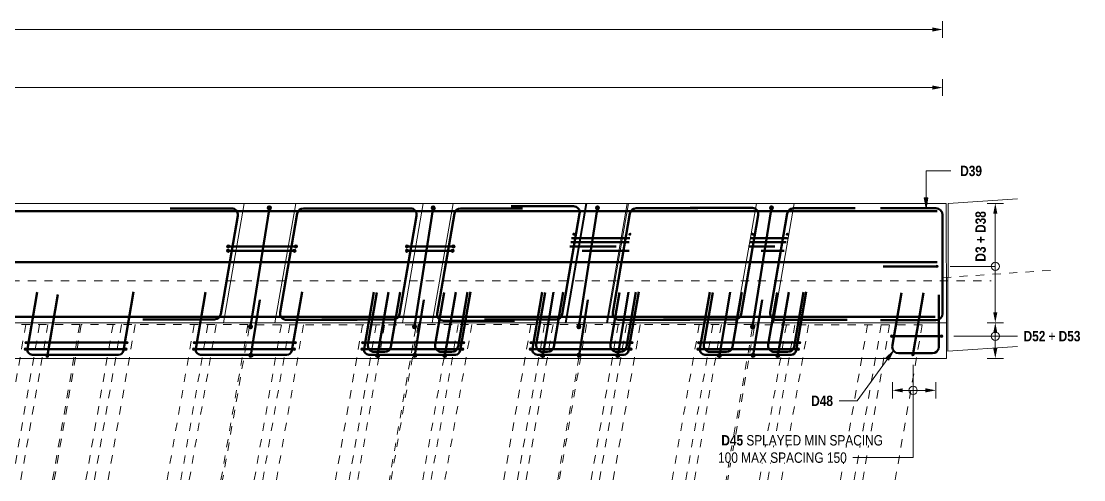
# Model space of a CAD drawing. Header units: metres. Extents: x -1138 to -1067, y 3 to 549.
# Drawn here: x -1116.2 to -1103.39, y 542.72 to 548.25 of the extents above; entities that cross this region are included whole.
import ezdxf

# ---------------------------------------------------------------- set-up
doc = ezdxf.new("R2010")
doc.units = ezdxf.units.M
doc.linetypes.add('JacobsDash', pattern=[0.0045, 0.003, -0.0015])
doc.linetypes.add('JacobsGridLine', pattern=[0.0145, 0.01, -0.001, 0.0025, -0.001])
for name, color, linetype, lineweight in [('A-ANNO-NOTE', 7, 'Continuous', 9), ('A-DETL', 7, 'Continuous', 13), ('A-DETL-GENF', 7, 'Continuous', 9), ('G-ANNO-TEXT', 7, 'Continuous', 9), ('S-BEAM', 7, 'Continuous', 50), ('S-GRID', 7, 'Continuous', 9)]:
    doc.layers.add(name, color=color, linetype=linetype, lineweight=lineweight)
doc.styles.add('Arial Narrow', font='ARIALN.TTF', dxfattribs={"height": 0.125})
doc.styles.add('Arial Narrow_B', font='ARIALNB.TTF', dxfattribs={"height": 0.125})

# ---------------------------------------------------------------- blocks, each defined once
blk = doc.blocks.new('06_SFR_GCT_Girder_SuperT_BR08Edge_CS - Super T - 1815-6270606-DRG-2873133 - PLAN - ABUTMENT B INTEGRAL STITCH')
at = {"layer": 'S-BEAM', "color": 9, "linetype": 'JacobsDash', "lineweight": 18, "true_color": 0xc3c3c3}
for p, q in [((-1113.452, 544.549), (-1113.771, 542.721)), ((-1113.443, 544.59), (-1113.445, 544.59)), ((-1113.445, 544.59), (-1113.445, 544.589)), ((-1111.47, 544.589), (-1113.427, 544.59)), ((-1113.063, 544.59), (-1113.389, 542.721)), ((-1112.961, 544.59), (-1113.287, 542.721)), ((-1112.796, 544.59), (-1113.122, 542.721)), ((-1112.085, 544.589), (-1112.41, 542.721)), ((-1111.919, 544.589), (-1112.245, 542.721)), ((-1111.818, 544.589), (-1111.88, 544.231)), ((-1111.443, 544.547), (-1111.761, 542.721)), ((-1111.436, 544.589), (-1111.447, 544.589)), ((-1111.436, 544.589), (-1111.437, 544.58)), ((-1111.886, 544.2), (-1112.143, 542.721))]:
    blk.add_line(p, q, dxfattribs=at)
blk = doc.blocks.new('06_SFR_GCT_Girder_SuperT_BR08Edge_CS - Super T - 1815-6270390-DRG-2873133 - PLAN - ABUTMENT B INTEGRAL STITCH')
at = {"layer": 'S-BEAM', "color": 9, "linetype": 'JacobsDash', "lineweight": 18, "true_color": 0xc3c3c3}
for p, q in [((-1115.475, 544.592), (-1115.801, 542.721)), ((-1113.466, 544.591), (-1115.475, 544.592)), ((-1115.093, 544.592), (-1115.419, 542.721)), ((-1114.991, 544.592), (-1115.317, 542.721)), ((-1114.826, 544.592), (-1115.152, 542.721)), ((-1114.115, 544.591), (-1114.44, 542.721)), ((-1113.949, 544.591), (-1114.275, 542.721)), ((-1113.848, 544.591), (-1114.173, 542.721)), ((-1113.466, 544.591), (-1113.791, 542.721))]:
    blk.add_line(p, q, dxfattribs=at)
blk = doc.blocks.new('06_SFR_GCT_Girder_SuperT_BR08Edge_CS - Super T - 1815-6270051-DRG-2873133 - PLAN - ABUTMENT B INTEGRAL STITCH')
at = {"layer": 'S-BEAM', "color": 9, "linetype": 'JacobsDash', "lineweight": 18, "true_color": 0xc3c3c3}
for p, q in [((-1117.514, 544.543), (-1117.831, 542.721)), ((-1115.495, 544.593), (-1117.505, 544.594)), ((-1117.505, 544.594), (-1117.505, 544.591)), ((-1117.021, 544.594), (-1117.347, 542.721)), ((-1117.122, 544.594), (-1117.186, 544.227)), ((-1116.856, 544.594), (-1117.182, 542.721)), ((-1116.144, 544.593), (-1116.471, 542.721)), ((-1115.979, 544.593), (-1116.305, 542.721)), ((-1115.877, 544.593), (-1116.204, 542.721)), ((-1115.495, 544.593), (-1115.821, 542.721)), ((-1117.19, 544.209), (-1117.449, 542.721))]:
    blk.add_line(p, q, dxfattribs=at)
blk = doc.blocks.new('06_SFR_GCT_Girder_SuperT_BR08Edge_CS - Super T - 1815-6539906-DRG-2873133 - PLAN - ABUTMENT B INTEGRAL STITCH')
at = {"layer": 'S-BEAM', "color": 9, "linetype": 'JacobsDash', "lineweight": 18, "true_color": 0xc3c3c3}
for p, q in [((-1111.414, 544.594), (-1111.74, 542.721)), ((-1109.405, 544.593), (-1111.414, 544.594)), ((-1110.931, 544.594), (-1111.257, 542.721)), ((-1111.032, 544.594), (-1111.093, 544.243)), ((-1110.765, 544.594), (-1111.091, 542.721)), ((-1110.054, 544.593), (-1110.38, 542.721)), ((-1109.888, 544.593), (-1110.215, 542.721)), ((-1109.787, 544.593), (-1110.113, 542.721)), ((-1109.405, 544.593), (-1109.466, 544.244)), ((-1111.101, 544.196), (-1111.358, 542.721)), ((-1109.474, 544.196), (-1109.731, 542.721))]:
    blk.add_line(p, q, dxfattribs=at)
blk = doc.blocks.new('06_SFR_GCT_Girder_SuperT_BR08Edge_CS - Super T - 1815-6271143-DRG-2873133 - PLAN - ABUTMENT B INTEGRAL STITCH')
at = {"layer": 'S-BEAM', "color": 9, "linetype": 'JacobsDash', "lineweight": 18, "true_color": 0xc3c3c3}
for p, q in [((-1109.384, 544.592), (-1109.448, 544.225)), ((-1107.385, 544.591), (-1109.384, 544.592)), ((-1109.002, 544.592), (-1109.328, 542.721)), ((-1108.901, 544.592), (-1109.227, 542.721)), ((-1108.735, 544.592), (-1109.061, 542.721)), ((-1108.024, 544.591), (-1108.35, 542.721)), ((-1107.859, 544.591), (-1108.185, 542.721)), ((-1107.757, 544.591), (-1108.083, 542.721)), ((-1107.384, 544.542), (-1107.701, 542.721)), ((-1109.451, 544.209), (-1109.71, 542.721))]:
    blk.add_line(p, q, dxfattribs=at)
blk = doc.blocks.new('06_SFR_GCT_Girder_SuperT_BR08Edge_CS - Super T - 1815-6255747-DRG-2873133 - PLAN - ABUTMENT B INTEGRAL STITCH')
at = {"layer": 'S-BEAM', "color": 9, "linetype": 'JacobsDash', "lineweight": 18, "true_color": 0xc3c3c3}
for p, q in [((-1107.362, 544.549), (-1107.68, 542.721)), ((-1107.355, 544.59), (-1107.357, 544.577)), ((-1105.335, 544.589), (-1107.355, 544.59)), ((-1106.973, 544.59), (-1107.298, 542.721)), ((-1106.871, 544.59), (-1107.197, 542.721)), ((-1106.706, 544.59), (-1107.031, 542.721)), ((-1105.994, 544.589), (-1106.32, 542.721)), ((-1105.829, 544.589), (-1106.155, 542.721)), ((-1105.728, 544.589), (-1106.053, 542.721)), ((-1105.335, 544.589), (-1105.661, 542.721))]:
    blk.add_line(p, q, dxfattribs=at)
blk = doc.blocks.new('T2D-REO-LIG-LONG - Scale 50-6590634-DRG-2873133 - PLAN - ABUTMENT B INTEGRAL STITCH')
at = {"layer": 'A-DETL-GENF'}
for points in [[(0.05, 0.035), (0.054, 0.036), (0.058, 0.037), (0.061, 0.039), (0.063, 0.043), (0.064, 0.046), (0.065, 0.05), (0.064, 0.054), (0.063, 0.058), (0.061, 0.061), (0.058, 0.063), (0.054, 0.064), (0.05, 0.065), (0.046, 0.064), (0.043, 0.063), (0.039, 0.061), (0.037, 0.058), (0.036, 0.054), (0.035, 0.05), (0.036, 0.046), (0.037, 0.043), (0.039, 0.039), (0.043, 0.037), (0.046, 0.036)], [(1.265, 0.035), (1.269, 0.036), (1.273, 0.037), (1.276, 0.039), (1.278, 0.043), (1.279, 0.046), (1.28, 0.05), (1.279, 0.054), (1.278, 0.058), (1.276, 0.061), (1.273, 0.063), (1.269, 0.064), (1.265, 0.065), (1.261, 0.064), (1.258, 0.063), (1.254, 0.061), (1.252, 0.058), (1.251, 0.054), (1.25, 0.05), (1.251, 0.046), (1.252, 0.043), (1.254, 0.039), (1.258, 0.037), (1.261, 0.036)]]:
    blk.add_hatch(color=256, dxfattribs=at).paths.add_polyline_path(points)
at = {"layer": 'A-DETL-GENF', "lineweight": 50}
blk.add_line((0.065, 0.05), (1.25, 0.05), dxfattribs=at)
at = {"layer": 'A-DETL-GENF', "lineweight": 18}
for centre, start, end in [((0.05, 0.05), 360, 180), ((0.05, 0.05), 180, 360), ((1.265, 0.05), 0, 180), ((1.265, 0.05), 180, 360)]:
    blk.add_arc(centre, 0.015, start, end, dxfattribs=at)
blk = doc.blocks.new('T2D-REO-LIG-LONG - Scale 50-V1-DRG-2873133 - PLAN - ABUTMENT B INTEGRAL STITCH')
at = {"layer": 'A-DETL-GENF'}
for points in [[(0.05, 0.035), (0.054, 0.036), (0.057, 0.037), (0.061, 0.039), (0.063, 0.042), (0.064, 0.046), (0.065, 0.051), (0.064, 0.054), (0.063, 0.057), (0.061, 0.061), (0.057, 0.063), (0.054, 0.064), (0.05, 0.065), (0.046, 0.064), (0.042, 0.063), (0.039, 0.061), (0.037, 0.057), (0.036, 0.054), (0.035, 0.05), (0.036, 0.046), (0.037, 0.042), (0.039, 0.039), (0.042, 0.037), (0.046, 0.036)], [(1.26, 0.035), (1.264, 0.036), (1.267, 0.037), (1.271, 0.039), (1.273, 0.042), (1.274, 0.046), (1.275, 0.051), (1.274, 0.054), (1.273, 0.057), (1.271, 0.061), (1.267, 0.063), (1.264, 0.064), (1.26, 0.065), (1.256, 0.064), (1.252, 0.063), (1.249, 0.061), (1.247, 0.057), (1.246, 0.054), (1.245, 0.05), (1.246, 0.046), (1.247, 0.042), (1.249, 0.039), (1.252, 0.037), (1.256, 0.036)]]:
    blk.add_hatch(color=256, dxfattribs=at).paths.add_polyline_path(points)
at = {"layer": 'A-DETL-GENF', "lineweight": 50}
blk.add_line((0.065, 0.05), (1.245, 0.05), dxfattribs=at)
at = {"layer": 'A-DETL-GENF', "lineweight": 18}
for centre, start, end in [((0.05, 0.05), 360, 180), ((0.05, 0.05), 180, 360), ((1.26, 0.05), 0, 180), ((1.26, 0.05), 180, 360)]:
    blk.add_arc(centre, 0.015, start, end, dxfattribs=at)
blk = doc.blocks.new('T2D-REO-LIG-LONG - Scale 50-6590636-DRG-2873133 - PLAN - ABUTMENT B INTEGRAL STITCH')
at = {"layer": 'A-DETL-GENF'}
blk.add_hatch(color=256, dxfattribs=at).paths.add_polyline_path([(0.024, 0.046), (0.026, 0.043), (0.028, 0.039), (0.031, 0.037), (0.035, 0.036), (0.039, 0.035), (0.043, 0.036), (0.046, 0.037), (0.049, 0.039), (0.052, 0.043), (0.053, 0.046), (0.054, 0.05), (0.053, 0.054), (0.052, 0.058), (0.049, 0.061), (0.046, 0.063), (0.043, 0.064), (0.039, 0.065), (0.035, 0.064), (0.031, 0.063), (0.028, 0.061), (0.026, 0.058), (0.024, 0.054), (0.024, 0.05)])
at = {"layer": 'A-DETL-GENF', "lineweight": 50}
blk.add_line((0.054, 0.05), (0.795, 0.05), dxfattribs=at)
at = {"layer": 'A-DETL-GENF', "lineweight": 18}
for start, end in [(360, 180), (180, 360)]:
    blk.add_arc((0.039, 0.05), 0.015, start, end, dxfattribs=at)
blk = doc.blocks.new('T2D-REO-S - T2D-REO-S-6552346-DRG-2873133 - PLAN - ABUTMENT B INTEGRAL STITCH')
at = {"layer": 'A-DETL-GENF', "lineweight": 50}
blk.add_line((0.05, -0.08), (11.902, -0.08), dxfattribs=at)
blk = doc.blocks.new('T2D-REO-S - T2D-REO-S-6691883-DRG-2873133 - PLAN - ABUTMENT B INTEGRAL STITCH')
at = {"layer": 'A-DETL-GENF', "lineweight": 50}
blk.add_line((0.076, -0.08), (11.902, -0.08), dxfattribs=at)
blk = doc.blocks.new('T2D-REO-LL - T2D-REO-LL-6562752-DRG-2873133 - PLAN - ABUTMENT B INTEGRAL STITCH')
at = {"layer": 'A-DETL-GENF', "lineweight": 50}
for p, q in [((0.045, -0.125), (0.045, -0.795)), ((0.125, -0.045), (1.315, -0.045)), ((1.395, -0.125), (1.395, -0.795))]:
    blk.add_line(p, q, dxfattribs=at)
for centre, start, end in [((0.125, -0.125), 90, 180), ((1.315, -0.125), 0, 90)]:
    blk.add_arc(centre, 0.08, start, end, dxfattribs=at)
blk = doc.blocks.new('B_Det_Reinf_Bar Section_2D - Reo Dot_Scale 25_Section-1695670-DRG-2873133 - PLAN - ABUTMENT B INTEGRAL STITCH')
at = {"layer": 'A-DETL-GENF'}
blk.add_hatch(color=256, dxfattribs=at).paths.add_polyline_path([(0.012, 0.003), (0.011, 0.006), (0.009, 0.009), (0.006, 0.011), (0.003, 0.012), (0, 0.012), (-0.003, 0.012), (-0.006, 0.011), (-0.009, 0.009), (-0.011, 0.006), (-0.012, 0.003), (-0.013, 0), (-0.012, -0.003), (-0.011, -0.006), (-0.009, -0.009), (-0.006, -0.011), (-0.003, -0.012), (0, -0.013), (0.003, -0.012), (0.006, -0.011), (0.009, -0.009), (0.011, -0.006), (0.012, -0.003), (0.012, 0)])
for start, end in [(360, 180), (180, 360)]:
    blk.add_arc((0, 0), 0.0125, start, end, dxfattribs=at)
blk = doc.blocks.new('CS_DET_Rebar Combined - Multiple Bar-7560721-DRG-2873133 - PLAN - ABUTMENT B INTEGRAL STITCH')
at = {"layer": 'A-DETL-GENF'}
for points in [[(0.024, 0.006), (0.022, 0.012), (0.018, 0.018), (0.012, 0.022), (0.006, 0.024), (0, 0.025), (-0.006, 0.024), (-0.013, 0.022), (-0.018, 0.018), (-0.022, 0.012), (-0.024, 0.006), (-0.025, 0), (-0.024, -0.006), (-0.022, -0.013), (-0.018, -0.018), (-0.013, -0.022), (-0.006, -0.024), (0, -0.025), (0.006, -0.024), (0.012, -0.022), (0.018, -0.018), (0.022, -0.013), (0.024, -0.006), (0.025, 0)], [(1.474, 0.006), (1.471, 0.012), (1.467, 0.018), (1.462, 0.022), (1.456, 0.024), (1.45, 0.025), (1.443, 0.024), (1.437, 0.022), (1.432, 0.018), (1.428, 0.012), (1.426, 0.006), (1.425, 0), (1.426, -0.006), (1.428, -0.013), (1.432, -0.018), (1.438, -0.022), (1.443, -0.024), (1.45, -0.025), (1.456, -0.024), (1.462, -0.022), (1.468, -0.017), (1.471, -0.013), (1.474, -0.006), (1.475, 0)]]:
    blk.add_hatch(color=256, dxfattribs=at).paths.add_polyline_path(points)
at = {"layer": 'A-DETL-GENF', "lineweight": 50}
blk.add_line((0.025, 0), (1.425, 0), dxfattribs=at)
at = {"layer": 'A-DETL-GENF'}
for centre, start, end in [((0, 0), 360, 180), ((0, 0), 180, 360), ((1.45, 0), 0, 180), ((1.45, 0), 180, 360)]:
    blk.add_arc(centre, 0.025, start, end, dxfattribs=at)
blk = doc.blocks.new('CS_DET_Rebar Combined - Multiple Bar-7584750-DRG-2873133 - PLAN - ABUTMENT B INTEGRAL STITCH')
at = {"layer": 'A-DETL-GENF'}
blk.add_hatch(color=256, dxfattribs=at).paths.add_polyline_path([(0.702, 0.006), (0.7, 0.012), (0.696, 0.018), (0.691, 0.022), (0.685, 0.024), (0.678, 0.025), (0.672, 0.024), (0.666, 0.022), (0.66, 0.018), (0.657, 0.012), (0.654, 0.006), (0.653, 0), (0.654, -0.006), (0.657, -0.013), (0.66, -0.018), (0.666, -0.022), (0.672, -0.024), (0.678, -0.025), (0.685, -0.024), (0.691, -0.022), (0.696, -0.018), (0.7, -0.013), (0.702, -0.006), (0.703, 0)])
at = {"layer": 'A-DETL-GENF', "lineweight": 50}
blk.add_line((0, 0), (0.653, 0), dxfattribs=at)
at = {"layer": 'A-DETL-GENF'}
for start, end in [(0, 180), (180, 360)]:
    blk.add_arc((0.678, 0), 0.025, start, end, dxfattribs=at)
blk = doc.blocks.new('T2D-REO-LIG-LONG - Scale 50-6560539-DRG-2873133 - PLAN - ABUTMENT B INTEGRAL STITCH')
at = {"layer": 'A-DETL-GENF'}
for points in [[(0.05, 0.035), (0.054, 0.036), (0.057, 0.037), (0.061, 0.04), (0.063, 0.042), (0.064, 0.046), (0.065, 0.05), (0.064, 0.054), (0.063, 0.057), (0.061, 0.061), (0.057, 0.063), (0.054, 0.064), (0.05, 0.065), (0.046, 0.064), (0.042, 0.063), (0.039, 0.061), (0.037, 0.057), (0.036, 0.054), (0.035, 0.05), (0.036, 0.046), (0.037, 0.042), (0.039, 0.039), (0.042, 0.037), (0.046, 0.036)], [(0.65, 0.035), (0.654, 0.036), (0.657, 0.037), (0.661, 0.039), (0.663, 0.042), (0.664, 0.046), (0.665, 0.05), (0.664, 0.054), (0.663, 0.057), (0.661, 0.061), (0.657, 0.063), (0.654, 0.064), (0.65, 0.065), (0.646, 0.064), (0.642, 0.063), (0.639, 0.061), (0.637, 0.057), (0.636, 0.054), (0.635, 0.05), (0.636, 0.046), (0.637, 0.042), (0.639, 0.039), (0.642, 0.037), (0.646, 0.036)]]:
    blk.add_hatch(color=256, dxfattribs=at).paths.add_polyline_path(points)
at = {"layer": 'A-DETL-GENF', "lineweight": 50}
blk.add_line((0.065, 0.05), (0.635, 0.05), dxfattribs=at)
at = {"layer": 'A-DETL-GENF', "lineweight": 18}
for centre, start, end in [((0.05, 0.05), 360, 180), ((0.05, 0.05), 180, 360), ((0.65, 0.05), 0, 180), ((0.65, 0.05), 180, 360)]:
    blk.add_arc(centre, 0.015, start, end, dxfattribs=at)
blk = doc.blocks.new('T2DExtentArrowReinf_v1 - Extent-6593964-DRG-2873133 - PLAN - ABUTMENT B INTEGRAL STITCH')
at = {"layer": 'A-DETL-GENF'}
for p, q in [((0.25, 0), (0.25, 0.309)), ((0, -0.01), (0, 0.01)), ((0.523, 0.034), (0.523, 0)), ((0.125, 0), (0.398, 0))]:
    blk.add_line(p, q, dxfattribs=at)
blk = doc.blocks.new('T2DExtentArrowReinf_v1 - Extent-8565130-DRG-2873133 - PLAN - ABUTMENT B INTEGRAL STITCH')
at = {"layer": 'A-DETL-GENF'}
for p, q in [((0, 0.01), (0, -0.01)), ((0.125, 0), (1.315, 0)), ((0.76, 0), (0.76, -0.545)), ((1.44, -0.034), (1.44, 0))]:
    blk.add_line(p, q, dxfattribs=at)
blk = doc.blocks.new('T2D-REO-LIG-LONG - Scale 50-6591797-DRG-2873133 - PLAN - ABUTMENT B INTEGRAL STITCH')
at = {"layer": 'A-DETL-GENF'}
blk.add_hatch(color=256, dxfattribs=at).paths.add_polyline_path([(0.05, -0.035), (0.046, -0.036), (0.043, -0.037), (0.039, -0.039), (0.037, -0.043), (0.036, -0.046), (0.035, -0.05), (0.036, -0.054), (0.037, -0.058), (0.039, -0.061), (0.043, -0.063), (0.046, -0.064), (0.05, -0.065), (0.054, -0.064), (0.058, -0.063), (0.061, -0.061), (0.063, -0.058), (0.064, -0.054), (0.065, -0.05), (0.064, -0.046), (0.063, -0.043), (0.061, -0.039), (0.058, -0.037), (0.054, -0.036)])
at = {"layer": 'A-DETL-GENF', "lineweight": 50}
blk.add_line((0.065, -0.05), (0.7, -0.05), dxfattribs=at)
at = {"layer": 'A-DETL-GENF', "lineweight": 18}
for start, end in [(0, 180), (180, 0)]:
    blk.add_arc((0.05, -0.05), 0.015, start, end, dxfattribs=at)
blk = doc.blocks.new('T2DExtentArrowReinf_v1 - Extent-8565283-DRG-2873133 - PLAN - ABUTMENT B INTEGRAL STITCH')
at = {"layer": 'A-DETL-GENF'}
for p, q in [((0.269, 0), (0.269, 0.502)), ((0, -0.01), (0, 0.01)), ((0.43, 0.034), (0.43, 0)), ((0.125, 0), (0.305, 0))]:
    blk.add_line(p, q, dxfattribs=at)
blk = doc.blocks.new('CS_DET_Rebar Combined - Multiple Bar-7560827-DRG-2873133 - PLAN - ABUTMENT B INTEGRAL STITCH')
at = {"layer": 'A-DETL-GENF', "lineweight": 50}
blk.add_line((0, 0), (0.56, 0), dxfattribs=at)
blk = doc.blocks.new('CS_DET_Rebar Combined - Multiple Bar-7560826-DRG-2873133 - PLAN - ABUTMENT B INTEGRAL STITCH')
at = {"layer": 'A-DETL-GENF', "lineweight": 50}
blk.add_line((0, 0), (0.565, 0), dxfattribs=at)
blk = doc.blocks.new('CS_DET_Rebar Combined - Multiple Bar-7574415-DRG-2873133 - PLAN - ABUTMENT B INTEGRAL STITCH')
at = {"layer": 'A-DETL-GENF', "lineweight": 50}
blk.add_line((0, 0), (0.315, 0), dxfattribs=at)
blk = doc.blocks.new('CS_DET_Rebar Combined - Multiple Bar-7574416-DRG-2873133 - PLAN - ABUTMENT B INTEGRAL STITCH')
at = {"layer": 'A-DETL-GENF', "lineweight": 50}
blk.add_line((0, 0), (0.28, 0), dxfattribs=at)
blk = doc.blocks.new('CS_DET_Rebar Combined - Multiple Bar-7584760-DRG-2873133 - PLAN - ABUTMENT B INTEGRAL STITCH')
at = {"layer": 'A-DETL-GENF'}
for points in [[(0, -0.02), (0.005, -0.019), (0.01, -0.017), (0.014, -0.014), (0.017, -0.01), (0.019, -0.005), (0.02, 0), (0.019, 0.005), (0.017, 0.01), (0.014, 0.014), (0.01, 0.017), (0.005, 0.019), (0, 0.02), (-0.005, 0.019), (-0.01, 0.017), (-0.014, 0.014), (-0.017, 0.01), (-0.019, 0.005), (-0.02, 0), (-0.019, -0.005), (-0.017, -0.01), (-0.014, -0.014), (-0.01, -0.017), (-0.005, -0.019)], [(0.817, -0.02), (0.823, -0.019), (0.827, -0.017), (0.832, -0.014), (0.835, -0.01), (0.837, -0.005), (0.837, 0), (0.837, 0.005), (0.835, 0.01), (0.832, 0.014), (0.827, 0.017), (0.823, 0.019), (0.817, 0.02), (0.812, 0.019), (0.807, 0.017), (0.803, 0.014), (0.8, 0.01), (0.798, 0.005), (0.797, 0), (0.798, -0.005), (0.8, -0.01), (0.803, -0.014), (0.807, -0.017), (0.812, -0.019)]]:
    blk.add_hatch(color=256, dxfattribs=at).paths.add_polyline_path(points)
at = {"layer": 'A-DETL-GENF', "lineweight": 50}
blk.add_line((0.02, 0), (0.797, 0), dxfattribs=at)
at = {"layer": 'A-DETL-GENF'}
for centre, start, end in [((0, 0), 360, 180), ((0, 0), 180, 360), ((0.817, 0), 360, 180), ((0.817, 0), 180, 360)]:
    blk.add_arc(centre, 0.02, start, end, dxfattribs=at)
blk = doc.blocks.new('CS_DET_Rebar Combined - Multiple Bar-7584759-DRG-2873133 - PLAN - ABUTMENT B INTEGRAL STITCH')
at = {"layer": 'A-DETL-GENF'}
for points in [[(0, -0.02), (0.005, -0.019), (0.01, -0.017), (0.014, -0.014), (0.017, -0.01), (0.019, -0.005), (0.02, 0), (0.019, 0.005), (0.017, 0.01), (0.014, 0.014), (0.01, 0.017), (0.005, 0.019), (0, 0.02), (-0.005, 0.019), (-0.01, 0.017), (-0.014, 0.014), (-0.017, 0.01), (-0.019, 0.005), (-0.02, 0), (-0.019, -0.005), (-0.017, -0.01), (-0.014, -0.014), (-0.01, -0.017), (-0.005, -0.019)], [(0.8, -0.02), (0.805, -0.019), (0.81, -0.017), (0.814, -0.014), (0.817, -0.01), (0.819, -0.005), (0.82, 0), (0.819, 0.005), (0.817, 0.01), (0.814, 0.014), (0.81, 0.017), (0.805, 0.019), (0.8, 0.02), (0.795, 0.019), (0.79, 0.017), (0.786, 0.014), (0.783, 0.01), (0.781, 0.005), (0.78, 0), (0.781, -0.005), (0.783, -0.01), (0.786, -0.014), (0.79, -0.017), (0.795, -0.019)]]:
    blk.add_hatch(color=256, dxfattribs=at).paths.add_polyline_path(points)
at = {"layer": 'A-DETL-GENF', "lineweight": 50}
blk.add_line((0.02, 0), (0.78, 0), dxfattribs=at)
at = {"layer": 'A-DETL-GENF'}
for centre, start, end in [((0, 0), 360, 180), ((0, 0), 180, 360), ((0.8, 0), 0, 180), ((0.8, 0), 180, 360)]:
    blk.add_arc(centre, 0.02, start, end, dxfattribs=at)
blk = doc.blocks.new('CS_DET_Rebar Combined - Multiple Bar-7584789-DRG-2873133 - PLAN - ABUTMENT B INTEGRAL STITCH')
at = {"layer": 'A-DETL-GENF'}
for points in [[(0, -0.02), (0.005, -0.019), (0.01, -0.017), (0.014, -0.014), (0.017, -0.01), (0.019, -0.005), (0.02, 0), (0.019, 0.005), (0.017, 0.01), (0.014, 0.014), (0.01, 0.017), (0.005, 0.019), (0, 0.02), (-0.005, 0.019), (-0.01, 0.017), (-0.014, 0.014), (-0.017, 0.01), (-0.019, 0.005), (-0.02, 0), (-0.019, -0.005), (-0.017, -0.01), (-0.014, -0.014), (-0.01, -0.017), (-0.005, -0.019)], [(0.56, -0.02), (0.565, -0.019), (0.57, -0.017), (0.574, -0.014), (0.577, -0.01), (0.579, -0.005), (0.58, 0), (0.579, 0.005), (0.577, 0.01), (0.574, 0.014), (0.57, 0.017), (0.565, 0.019), (0.56, 0.02), (0.555, 0.019), (0.55, 0.017), (0.546, 0.014), (0.543, 0.01), (0.541, 0.005), (0.54, 0), (0.541, -0.005), (0.543, -0.01), (0.546, -0.014), (0.55, -0.017), (0.555, -0.019)]]:
    blk.add_hatch(color=256, dxfattribs=at).paths.add_polyline_path(points)
at = {"layer": 'A-DETL-GENF', "lineweight": 50}
blk.add_line((0.02, 0), (0.54, 0), dxfattribs=at)
at = {"layer": 'A-DETL-GENF'}
for centre, start, end in [((0, 0), 360, 180), ((0, 0), 180, 360), ((0.56, 0), 360, 180), ((0.56, 0), 180, 360)]:
    blk.add_arc(centre, 0.02, start, end, dxfattribs=at)
blk = doc.blocks.new('CS_DET_Rebar Combined - Multiple Bar-7584790-DRG-2873133 - PLAN - ABUTMENT B INTEGRAL STITCH')
at = {"layer": 'A-DETL-GENF'}
for points in [[(0, -0.02), (0.005, -0.019), (0.01, -0.017), (0.014, -0.014), (0.017, -0.01), (0.019, -0.005), (0.02, 0), (0.019, 0.005), (0.017, 0.01), (0.014, 0.014), (0.01, 0.017), (0.005, 0.019), (0, 0.02), (-0.005, 0.019), (-0.01, 0.017), (-0.014, 0.014), (-0.017, 0.01), (-0.019, 0.005), (-0.02, 0), (-0.019, -0.005), (-0.017, -0.01), (-0.014, -0.014), (-0.01, -0.017), (-0.005, -0.019)], [(0.55, -0.02), (0.555, -0.019), (0.56, -0.017), (0.564, -0.014), (0.567, -0.01), (0.569, -0.005), (0.57, 0), (0.569, 0.005), (0.567, 0.01), (0.564, 0.014), (0.56, 0.017), (0.555, 0.019), (0.55, 0.02), (0.545, 0.019), (0.54, 0.017), (0.536, 0.014), (0.533, 0.01), (0.531, 0.005), (0.53, 0), (0.531, -0.005), (0.533, -0.01), (0.536, -0.014), (0.54, -0.017), (0.545, -0.019)]]:
    blk.add_hatch(color=256, dxfattribs=at).paths.add_polyline_path(points)
at = {"layer": 'A-DETL-GENF', "lineweight": 50}
blk.add_line((0.02, 0), (0.53, 0), dxfattribs=at)
at = {"layer": 'A-DETL-GENF'}
for centre, start, end in [((0, 0), 360, 180), ((0, 0), 180, 360), ((0.55, 0), 0, 180), ((0.55, 0), 180, 360)]:
    blk.add_arc(centre, 0.02, start, end, dxfattribs=at)
blk = doc.blocks.new('T2DExtentArrowReinf_v1 - Extent-7584803-DRG-2873133 - PLAN - ABUTMENT B INTEGRAL STITCH')
at = {"layer": 'A-DETL-GENF'}
for p, q in [((0, 0.01), (0, -0.01)), ((0.125, 0), (30.563, 0)), ((14.513, 0), (14.513, -1.329)), ((30.688, -0.034), (30.688, 0))]:
    blk.add_line(p, q, dxfattribs=at)
blk = doc.blocks.new('T2DExtentArrowReinf_v1 - Extent-7584806-DRG-2873133 - PLAN - ABUTMENT B INTEGRAL STITCH')
at = {"layer": 'A-DETL-GENF'}
for p, q in [((0, 0.01), (0, -0.01)), ((0.125, 0), (30.563, 0)), ((12.393, 0), (12.393, -2.035)), ((30.688, -0.034), (30.688, 0))]:
    blk.add_line(p, q, dxfattribs=at)
blk = doc.blocks.new('CS_DET_Rebar Combined - Multiple Bar-8562843-DRG-2873133 - PLAN - ABUTMENT B INTEGRAL STITCH')
at = {"layer": 'A-DETL-GENF'}
blk.add_hatch(color=256, dxfattribs=at).paths.add_polyline_path([(-0.024, -0.006), (-0.022, -0.012), (-0.018, -0.018), (-0.011, -0.022), (-0.006, -0.024), (0, -0.025), (0.006, -0.024), (0.013, -0.022), (0.018, -0.017), (0.022, -0.012), (0.024, -0.006), (0.025, 0), (0.024, 0.006), (0.022, 0.013), (0.018, 0.018), (0.013, 0.022), (0.006, 0.024), (0, 0.025), (-0.006, 0.024), (-0.012, 0.022), (-0.018, 0.018), (-0.022, 0.013), (-0.024, 0.006), (-0.025, 0)])
at = {"layer": 'A-DETL-GENF', "lineweight": 50}
blk.add_line((0.025, 0), (0.776, 0), dxfattribs=at)
at = {"layer": 'A-DETL-GENF'}
for start, end in [(360, 180), (180, 360)]:
    blk.add_arc((0, 0), 0.025, start, end, dxfattribs=at)

msp = doc.modelspace()

# ---------------------------------------------------------------- hatches: boundary and pattern name
at = {"layer": 'A-ANNO-NOTE', "lineweight": 5}
for points in [[(-1105.215, 548.125), (-1105.09, 548.15), (-1105.215, 548.175)], [(-1105.215, 547.425), (-1105.09, 547.45), (-1105.215, 547.475)], [(-1104.429, 545.929), (-1104.454, 546.054), (-1104.479, 545.929)], [(-1104.454, 544.614), (-1104.429, 544.739), (-1104.479, 544.739)], [(-1104.429, 544.489), (-1104.454, 544.614), (-1104.479, 544.489)], [(-1104.454, 544.184), (-1104.429, 544.309), (-1104.479, 544.309), (-1104.477, 544.296)], [(-1105.57, 543.774), (-1105.57, 543.824), (-1105.695, 543.799)], [(-1105.297, 543.774), (-1105.172, 543.799), (-1105.297, 543.824)]]:
    msp.add_hatch(color=256, dxfattribs=at).paths.add_polyline_path(points)
at = {"layer": 'G-ANNO-TEXT'}
for points in [[(-1105.288, 545.994), (-1105.266, 546.119), (-1105.31, 546.119)], [(-1105.683, 544.277), (-1105.774, 544.189), (-1105.738, 544.163)]]:
    msp.add_hatch(color=256, dxfattribs=at).paths.add_polyline_path(points)

# ---------------------------------------------------------------- linework, layer by layer
at = {"layer": 'A-ANNO-NOTE'}
for p, q in [((-1105.09, 548.05), (-1105.09, 548.25)), ((-1105.215, 548.15), (-1105.265, 548.15)), ((-1105.09, 547.35), (-1105.09, 547.55)), ((-1105.215, 547.45), (-1105.265, 547.45)), ((-1104.354, 546.054), (-1104.554, 546.054)), ((-1104.454, 545.929), (-1104.454, 545.879)), ((-1104.454, 544.739), (-1104.454, 544.789)), ((-1104.554, 544.614), (-1104.354, 544.614)), ((-1104.554, 544.614), (-1104.354, 544.614)), ((-1104.454, 544.489), (-1104.454, 544.439)), ((-1104.454, 544.309), (-1104.454, 544.359)), ((-1104.354, 544.184), (-1104.554, 544.184)), ((-1105.695, 543.699), (-1105.695, 543.899)), ((-1105.172, 543.899), (-1105.172, 543.699)), ((-1105.57, 543.799), (-1105.52, 543.799)), ((-1105.297, 543.799), (-1105.347, 543.799))]:
    msp.add_line(p, q, dxfattribs=at)
for centre in [(-1104.454, 545.294), (-1104.454, 544.452), (-1105.445, 543.799)]:
    msp.add_circle(centre, 0.05, dxfattribs=at)
at = {"layer": 'A-DETL', "lineweight": 18}
for p, q in [((-1113.51, 546.054), (-1113.76, 544.614)), ((-1113.141, 544.614), (-1112.89, 546.054)), ((-1111.353, 546.054), (-1111.603, 544.615)), ((-1111.244, 544.614), (-1110.993, 546.054)), ((-1109.642, 544.614), (-1109.391, 546.054)), ((-1109.129, 544.614), (-1108.878, 546.054))]:
    msp.add_line(p, q, dxfattribs=at)
at = {"layer": 'A-DETL', "lineweight": 50}
for p, q in [((-1114.404, 545.993), (-1113.663, 545.993)), ((-1113.077, 544.736), (-1112.871, 545.931)), ((-1112.054, 545.993), (-1112.797, 545.993)), ((-1112.247, 545.993), (-1111.507, 545.993)), ((-1111.183, 544.726), (-1110.975, 545.931)), ((-1110.157, 545.993), (-1110.901, 545.993)), ((-1110.29, 546.019), (-1109.54, 546.019)), ((-1109.675, 544.718), (-1109.466, 545.931)), ((-1109.066, 544.736), (-1108.86, 545.931)), ((-1108.042, 545.994), (-1108.786, 545.994)), ((-1108.133, 545.999), (-1107.383, 545.999)), ((-1107.168, 544.736), (-1106.962, 545.931)), ((-1106.144, 545.994), (-1106.888, 545.994)), ((-1113.794, 544.718), (-1113.589, 545.905)), ((-1111.637, 544.718), (-1111.433, 545.905)), ((-1107.518, 544.718), (-1107.313, 545.911)), ((-1109.571, 545.586), (-1108.871, 545.586)), ((-1109.563, 545.635), (-1108.863, 545.635)), ((-1107.414, 545.586), (-1106.974, 545.586)), ((-1107.406, 545.635), (-1106.961, 545.635)), ((-1116.125, 544.299), (-1116.008, 544.983)), ((-1114.966, 544.278), (-1114.844, 544.985)), ((-1114.096, 544.299), (-1113.978, 544.983)), ((-1112.936, 544.278), (-1112.814, 544.985)), ((-1112.066, 544.299), (-1111.948, 544.983)), ((-1112.019, 544.351), (-1111.911, 544.977)), ((-1111.743, 544.325), (-1111.63, 544.983)), ((-1111.209, 544.351), (-1111.101, 544.977)), ((-1110.933, 544.325), (-1110.82, 544.983)), ((-1110.906, 544.278), (-1110.784, 544.985)), ((-1110.035, 544.299), (-1109.917, 544.983)), ((-1109.989, 544.351), (-1109.881, 544.977)), ((-1109.778, 544.325), (-1109.665, 544.983)), ((-1109.094, 544.351), (-1108.986, 544.977)), ((-1108.901, 544.325), (-1108.788, 544.983)), ((-1108.876, 544.278), (-1108.754, 544.985)), ((-1108.015, 544.299), (-1107.897, 544.983)), ((-1107.969, 544.351), (-1107.861, 544.977)), ((-1107.623, 544.325), (-1107.51, 544.983)), ((-1107.194, 544.351), (-1107.086, 544.977)), ((-1106.881, 544.325), (-1106.768, 544.983)), ((-1106.856, 544.278), (-1106.734, 544.985)), ((-1105.585, 544.973), (-1105.697, 544.322)), ((-1105.136, 544.31), (-1105.136, 544.952)), ((-1113.868, 544.655), (-1114.733, 544.655)), ((-1113.003, 544.649), (-1112.149, 544.649)), ((-1111.711, 544.655), (-1112.576, 544.655)), ((-1111.109, 544.639), (-1110.252, 544.639)), ((-1109.749, 544.655), (-1110.614, 544.655)), ((-1108.992, 544.649), (-1108.137, 544.649)), ((-1107.592, 544.655), (-1108.457, 544.655)), ((-1107.094, 544.649), (-1106.239, 544.649)), ((-1111.817, 544.263), (-1111.945, 544.263)), ((-1111.007, 544.263), (-1111.135, 544.263)), ((-1109.852, 544.263), (-1109.915, 544.263)), ((-1108.975, 544.263), (-1109.02, 544.263)), ((-1107.697, 544.263), (-1107.895, 544.263)), ((-1106.955, 544.263), (-1107.12, 544.263)), ((-1115.025, 544.229), (-1116.066, 544.229)), ((-1113.453, 544.229), (-1114.037, 544.229)), ((-1112.995, 544.229), (-1113.406, 544.229)), ((-1111.925, 544.229), (-1112.007, 544.229)), ((-1111.477, 544.229), (-1111.879, 544.229)), ((-1111.115, 544.229), (-1111.429, 544.229)), ((-1110.965, 544.229), (-1111.069, 544.229)), ((-1109.935, 544.229), (-1109.976, 544.229)), ((-1109.497, 544.229), (-1109.889, 544.229)), ((-1109.03, 544.229), (-1109.449, 544.229)), ((-1108.935, 544.229), (-1108.984, 544.229)), ((-1107.805, 544.229), (-1107.956, 544.229)), ((-1107.397, 544.229), (-1107.759, 544.229)), ((-1107.1, 544.229), (-1107.349, 544.229)), ((-1106.915, 544.229), (-1107.054, 544.229)), ((-1105.622, 544.247), (-1105.21, 544.247))]:
    msp.add_line(p, q, dxfattribs=at)
for centre, radius, start, end in [((-1113.663, 545.918), 0.075, 350.2242, 90), ((-1112.797, 545.918), 0.075, 90, 170.2242), ((-1111.507, 545.918), 0.075, 350.2242, 90), ((-1110.901, 545.918), 0.075, 90, 170.2242), ((-1109.54, 545.944), 0.075, 350.2242, 90), ((-1108.786, 545.919), 0.075, 90, 170.2242), ((-1107.387, 545.924), 0.075, 350.2242, 87.2947), ((-1106.888, 545.919), 0.075, 90, 170.2242), ((-1113.868, 544.73), 0.075, 270, 350.2242), ((-1113.003, 544.724), 0.075, 170.2242, 270), ((-1111.711, 544.73), 0.075, 270, 350.2242), ((-1111.109, 544.714), 0.075, 170.2242, 270), ((-1109.749, 544.73), 0.075, 270, 350.2242), ((-1108.992, 544.724), 0.075, 170.2242, 270), ((-1107.592, 544.73), 0.075, 270, 350.2242), ((-1107.094, 544.724), 0.075, 170.2242, 270), ((-1116.066, 544.289), 0.06, 170.2242, 270), ((-1115.025, 544.289), 0.06, 270, 350.2242), ((-1114.037, 544.289), 0.06, 170.2242, 270), ((-1112.995, 544.289), 0.06, 270, 350.2242), ((-1112.007, 544.289), 0.06, 170.2242, 270), ((-1111.945, 544.338), 0.075, 170.2242, 270), ((-1111.817, 544.338), 0.075, 270, 350.2242), ((-1111.135, 544.338), 0.075, 170.2242, 270), ((-1111.007, 544.338), 0.075, 270, 350.2242), ((-1110.965, 544.289), 0.06, 270, 350.2242), ((-1109.976, 544.289), 0.06, 170.2242, 270), ((-1109.915, 544.338), 0.075, 170.2242, 270), ((-1109.852, 544.338), 0.075, 270, 350.2242), ((-1109.02, 544.338), 0.075, 170.2242, 270), ((-1108.975, 544.338), 0.075, 270, 350.2242), ((-1108.935, 544.289), 0.06, 270, 350.2242), ((-1107.956, 544.289), 0.06, 170.2242, 270), ((-1107.895, 544.338), 0.075, 170.2242, 270), ((-1107.697, 544.338), 0.075, 270, 350.2242), ((-1107.12, 544.338), 0.075, 170.2242, 270), ((-1106.955, 544.338), 0.075, 270, 350.2242), ((-1106.915, 544.289), 0.06, 270, 350.2242), ((-1105.622, 544.322), 0.075, 180, 270), ((-1105.21, 544.322), 0.075, 270, 350.2242)]:
    msp.add_arc(centre, radius, start, end, dxfattribs=at)
at = {"layer": 'G-ANNO-TEXT'}
for p, q in [((-1105.288, 546.445), (-1104.992, 546.445)), ((-1105.288, 545.994), (-1105.288, 546.445)), ((-1105.266, 546.119), (-1105.31, 546.119)), ((-1105.31, 546.119), (-1105.288, 545.994)), ((-1105.288, 545.994), (-1105.266, 546.119)), ((-1104.604, 544.452), (-1104.188, 544.452)), ((-1105.683, 544.277), (-1106.118, 543.673)), ((-1105.683, 544.277), (-1105.774, 544.189)), ((-1105.738, 544.163), (-1105.683, 544.277)), ((-1105.774, 544.189), (-1105.738, 544.163)), ((-1105.445, 543.801), (-1105.445, 542.988)), ((-1106.328, 543.673), (-1106.338, 543.673)), ((-1106.118, 543.673), (-1106.328, 543.673)), ((-1105.595, 542.988), (-1106.17, 542.988)), ((-1105.445, 542.988), (-1105.595, 542.988))]:
    msp.add_line(p, q, dxfattribs=at)
at = {"layer": 'S-BEAM', "lineweight": 13}
for p, q in [((-1116.82, 546.054), (-1105.045, 546.054)), ((-1109.63, 544.614), (-1109.379, 546.054)), ((-1108.892, 546.054), (-1109.143, 544.614)), ((-1107.335, 546.054), (-1107.586, 544.614)), ((-1107.13, 544.614), (-1106.879, 546.054)), ((-1105.045, 546.054), (-1105.044, 544.614)), ((-1105.024, 546.052), (-1105.028, 544.273)), ((-1104.186, 546.108), (-1105.024, 546.052)), ((-1105.044, 544.614), (-1116.82, 544.614)), ((-1105.043, 544.184), (-1105.044, 544.614)), ((-1105.028, 544.273), (-1104.186, 544.329)), ((-1116.82, 544.184), (-1105.044, 544.184)), ((-1105.044, 544.184), (-1105.043, 544.184))]:
    msp.add_line(p, q, dxfattribs=at)
at = {"layer": 'S-GRID', "linetype": 'JacobsGridLine', "lineweight": 18}
for p, q in [((-1105.087, 545.159), (-1103.781, 545.246)), ((-1137.121, 545.118), (-1104.504, 545.118))]:
    msp.add_line(p, q, dxfattribs=at)

# ---------------------------------------------------------------- block references
at = {"layer": 'A-DETL-GENF'}
for name, p in [('T2DExtentArrowReinf_v1 - Extent-7584806-DRG-2873133 - PLAN - ABUTMENT B INTEGRAL STITCH', (-1135.777, 548.15)), ('T2DExtentArrowReinf_v1 - Extent-7584803-DRG-2873133 - PLAN - ABUTMENT B INTEGRAL STITCH', (-1135.777, 547.45)), ('CS_DET_Rebar Combined - Multiple Bar-7584760-DRG-2873133 - PLAN - ABUTMENT B INTEGRAL STITCH', (-1113.704, 545.535)), ('CS_DET_Rebar Combined - Multiple Bar-7584789-DRG-2873133 - PLAN - ABUTMENT B INTEGRAL STITCH', (-1111.548, 545.535)), ('CS_DET_Rebar Combined - Multiple Bar-7560827-DRG-2873133 - PLAN - ABUTMENT B INTEGRAL STITCH', (-1109.586, 545.535)), ('CS_DET_Rebar Combined - Multiple Bar-7574415-DRG-2873133 - PLAN - ABUTMENT B INTEGRAL STITCH', (-1107.429, 545.535)), ('CS_DET_Rebar Combined - Multiple Bar-7584759-DRG-2873133 - PLAN - ABUTMENT B INTEGRAL STITCH', (-1113.705, 545.482)), ('CS_DET_Rebar Combined - Multiple Bar-7584790-DRG-2873133 - PLAN - ABUTMENT B INTEGRAL STITCH', (-1111.548, 545.482)), ('CS_DET_Rebar Combined - Multiple Bar-7560826-DRG-2873133 - PLAN - ABUTMENT B INTEGRAL STITCH', (-1109.436, 545.482)), ('CS_DET_Rebar Combined - Multiple Bar-7574416-DRG-2873133 - PLAN - ABUTMENT B INTEGRAL STITCH', (-1107.279, 545.482)), ('T2D-REO-LIG-LONG - Scale 50-6590634-DRG-2873133 - PLAN - ABUTMENT B INTEGRAL STITCH', (-1116.19, 544.324)), ('T2D-REO-LIG-LONG - Scale 50-6590634-DRG-2873133 - PLAN - ABUTMENT B INTEGRAL STITCH', (-1114.16, 544.324)), ('T2D-REO-LIG-LONG - Scale 50-6590634-DRG-2873133 - PLAN - ABUTMENT B INTEGRAL STITCH', (-1112.13, 544.324)), ('T2D-REO-LIG-LONG - Scale 50-6590634-DRG-2873133 - PLAN - ABUTMENT B INTEGRAL STITCH', (-1110.1, 544.324)), ('T2D-REO-LIG-LONG - Scale 50-6590634-DRG-2873133 - PLAN - ABUTMENT B INTEGRAL STITCH', (-1108.08, 544.324)), ('T2D-REO-LIG-LONG - Scale 50-6560539-DRG-2873133 - PLAN - ABUTMENT B INTEGRAL STITCH', (-1105.753, 544.402)), ('T2D-REO-LIG-LONG - Scale 50-V1-DRG-2873133 - PLAN - ABUTMENT B INTEGRAL STITCH', (-1116.199, 544.245)), ('T2D-REO-LIG-LONG - Scale 50-V1-DRG-2873133 - PLAN - ABUTMENT B INTEGRAL STITCH', (-1114.169, 544.245)), ('T2D-REO-LIG-LONG - Scale 50-V1-DRG-2873133 - PLAN - ABUTMENT B INTEGRAL STITCH', (-1112.139, 544.245)), ('T2D-REO-LIG-LONG - Scale 50-V1-DRG-2873133 - PLAN - ABUTMENT B INTEGRAL STITCH', (-1110.109, 544.245)), ('T2D-REO-LIG-LONG - Scale 50-V1-DRG-2873133 - PLAN - ABUTMENT B INTEGRAL STITCH', (-1108.089, 544.245)), ('T2DExtentArrowReinf_v1 - Extent-6593964-DRG-2873133 - PLAN - ABUTMENT B INTEGRAL STITCH', (-1105.695, 543.799))]:
    msp.add_blockref(name, p, dxfattribs=at)
for name, p, rotation in [('T2DExtentArrowReinf_v1 - Extent-8565130-DRG-2873133 - PLAN - ABUTMENT B INTEGRAL STITCH', (-1104.454, 546.054), 269.9999999999619), ('T2D-REO-S - T2D-REO-S-6552346-DRG-2873133 - PLAN - ABUTMENT B INTEGRAL STITCH', (-1105.105, 545.879), 180), ('CS_DET_Rebar Combined - Multiple Bar-7560721-DRG-2873133 - PLAN - ABUTMENT B INTEGRAL STITCH', (-1113.208, 545.999), 261.0000000000019), ('CS_DET_Rebar Combined - Multiple Bar-7560721-DRG-2873133 - PLAN - ABUTMENT B INTEGRAL STITCH', (-1111.231, 545.999), 261.0000000000019), ('CS_DET_Rebar Combined - Multiple Bar-7560721-DRG-2873133 - PLAN - ABUTMENT B INTEGRAL STITCH', (-1109.25, 545.999), 261.0000000000019), ('CS_DET_Rebar Combined - Multiple Bar-7560721-DRG-2873133 - PLAN - ABUTMENT B INTEGRAL STITCH', (-1107.153, 545.999), 261.0000000000019), ('T2D-REO-LL - T2D-REO-LL-6562752-DRG-2873133 - PLAN - ABUTMENT B INTEGRAL STITCH', (-1105.045, 546.039), 269.9999999999992), ('B_Det_Reinf_Bar Section_2D - Reo Dot_Scale 25_Section-1695670-DRG-2873133 - PLAN - ABUTMENT B INTEGRAL STITCH', (-1109.537, 545.682), 255.2239032136442), ('B_Det_Reinf_Bar Section_2D - Reo Dot_Scale 25_Section-1695670-DRG-2873133 - PLAN - ABUTMENT B INTEGRAL STITCH', (-1108.861, 545.681), 255.2239032136442), ('B_Det_Reinf_Bar Section_2D - Reo Dot_Scale 25_Section-1695670-DRG-2873133 - PLAN - ABUTMENT B INTEGRAL STITCH', (-1107.38, 545.682), 255.2239032136442), ('B_Det_Reinf_Bar Section_2D - Reo Dot_Scale 25_Section-1695670-DRG-2873133 - PLAN - ABUTMENT B INTEGRAL STITCH', (-1106.964, 545.681), 255.2239032136442), ('T2D-REO-S - T2D-REO-S-6552346-DRG-2873133 - PLAN - ABUTMENT B INTEGRAL STITCH', (-1105.105, 545.264), 180), ('T2D-REO-LIG-LONG - Scale 50-6591797-DRG-2873133 - PLAN - ABUTMENT B INTEGRAL STITCH', (-1105.108, 545.244), 180), ('T2D-REO-LIG-LONG - Scale 50-6590636-DRG-2873133 - PLAN - ABUTMENT B INTEGRAL STITCH', (-1115.843, 544.163), 80.22424314058416), ('CS_DET_Rebar Combined - Multiple Bar-7584750-DRG-2873133 - PLAN - ABUTMENT B INTEGRAL STITCH', (-1113.324, 544.891), 261.0000000000019), ('CS_DET_Rebar Combined - Multiple Bar-8562843-DRG-2873133 - PLAN - ABUTMENT B INTEGRAL STITCH', (-1111.902, 544.219), 80.22424314057437), ('CS_DET_Rebar Combined - Multiple Bar-7584750-DRG-2873133 - PLAN - ABUTMENT B INTEGRAL STITCH', (-1111.347, 544.891), 261.0000000000019), ('CS_DET_Rebar Combined - Multiple Bar-8562843-DRG-2873133 - PLAN - ABUTMENT B INTEGRAL STITCH', (-1111.092, 544.219), 80.22424314057437), ('CS_DET_Rebar Combined - Multiple Bar-8562843-DRG-2873133 - PLAN - ABUTMENT B INTEGRAL STITCH', (-1109.912, 544.219), 80.22424314057437), ('CS_DET_Rebar Combined - Multiple Bar-7584750-DRG-2873133 - PLAN - ABUTMENT B INTEGRAL STITCH', (-1109.367, 544.891), 261.0000000000019), ('CS_DET_Rebar Combined - Multiple Bar-8562843-DRG-2873133 - PLAN - ABUTMENT B INTEGRAL STITCH', (-1109.007, 544.219), 80.22424314057437), ('CS_DET_Rebar Combined - Multiple Bar-8562843-DRG-2873133 - PLAN - ABUTMENT B INTEGRAL STITCH', (-1107.782, 544.219), 80.22424314057437), ('CS_DET_Rebar Combined - Multiple Bar-7584750-DRG-2873133 - PLAN - ABUTMENT B INTEGRAL STITCH', (-1107.267, 544.891), 261.0000000000019), ('CS_DET_Rebar Combined - Multiple Bar-8562843-DRG-2873133 - PLAN - ABUTMENT B INTEGRAL STITCH', (-1107.077, 544.219), 80.22424314057437), ('T2D-REO-LIG-LONG - Scale 50-6590636-DRG-2873133 - PLAN - ABUTMENT B INTEGRAL STITCH', (-1105.404, 544.184), 80.22424314058416), ('T2D-REO-S - T2D-REO-S-6691883-DRG-2873133 - PLAN - ABUTMENT B INTEGRAL STITCH', (-1105.105, 544.604), 180), ('T2DExtentArrowReinf_v1 - Extent-8565283-DRG-2873133 - PLAN - ABUTMENT B INTEGRAL STITCH', (-1104.454, 544.184), 89.99999999997713)]:
    msp.add_blockref(name, p, dxfattribs=dict(at, rotation=rotation))
at = {"layer": 'S-BEAM', "color": 9, "linetype": 'JacobsDash', "lineweight": 18, "true_color": 0xc3c3c3}
for name in ['06_SFR_GCT_Girder_SuperT_BR08Edge_CS - Super T - 1815-6270051-DRG-2873133 - PLAN - ABUTMENT B INTEGRAL STITCH', '06_SFR_GCT_Girder_SuperT_BR08Edge_CS - Super T - 1815-6270390-DRG-2873133 - PLAN - ABUTMENT B INTEGRAL STITCH', '06_SFR_GCT_Girder_SuperT_BR08Edge_CS - Super T - 1815-6270606-DRG-2873133 - PLAN - ABUTMENT B INTEGRAL STITCH', '06_SFR_GCT_Girder_SuperT_BR08Edge_CS - Super T - 1815-6539906-DRG-2873133 - PLAN - ABUTMENT B INTEGRAL STITCH', '06_SFR_GCT_Girder_SuperT_BR08Edge_CS - Super T - 1815-6271143-DRG-2873133 - PLAN - ABUTMENT B INTEGRAL STITCH', '06_SFR_GCT_Girder_SuperT_BR08Edge_CS - Super T - 1815-6255747-DRG-2873133 - PLAN - ABUTMENT B INTEGRAL STITCH']:
    msp.add_blockref(name, (0, 0), dxfattribs=at)

# ---------------------------------------------------------------- texts
at = {"layer": 'G-ANNO-TEXT', "insert": (-1104.917, 546.508), "char_height": 0.125, "attachment_point": 1, "style": 'Arial Narrow_B', "bg_fill": 3, "box_fill_scale": 1, "bg_fill_color": 256, "bg_fill_transparency": 0}
msp.add_mtext(' D39', dxfattribs=at)
at = {"layer": 'G-ANNO-TEXT', "insert": (-1104.113, 544.515), "char_height": 0.125, "attachment_point": 1, "style": 'Arial Narrow_B', "bg_fill": 3, "box_fill_scale": 1, "bg_fill_color": 256, "bg_fill_true_color": 13158600, "bg_fill_transparency": 0}
msp.add_mtext('D52 ', dxfattribs=at)

# ---------------------------------------------------------------- next in the draw order: texts
at = {"layer": 'G-ANNO-TEXT', "insert": (-1104.694, 545.351), "char_height": 0.125, "attachment_point": 1, "rotation": 90, "style": 'Arial Narrow_B', "bg_fill": 3, "box_fill_scale": 1, "bg_fill_color": 256, "bg_fill_true_color": 13158600, "bg_fill_transparency": 0}
msp.add_mtext('D3 + D38', dxfattribs=at)
at = {"layer": 'G-ANNO-TEXT', "char_height": 0.125, "attachment_point": 1, "bg_fill": 3, "box_fill_scale": 1, "bg_fill_color": 256, "bg_fill_true_color": 13158600, "bg_fill_transparency": 0}
for s, insert, style in [('+ ', (-1103.812, 544.515), 'Arial Narrow'), (' D45 ', (-1107.797, 543.259), 'Arial Narrow_B'), ('100 MAX SPACING 150', (-1107.797, 543.05), 'Arial Narrow')]:
    msp.add_mtext(s, dxfattribs=dict(at, insert=insert, style=style))
at = {"layer": 'G-ANNO-TEXT', "insert": (-1106.714, 543.735), "char_height": 0.125, "attachment_point": 1, "style": 'Arial Narrow_B', "bg_fill": 3, "box_fill_scale": 1, "bg_fill_color": 256, "bg_fill_transparency": 0}
msp.add_mtext(' D48', dxfattribs=at)

# ---------------------------------------------------------------- next in the draw order: texts
at = {"layer": 'G-ANNO-TEXT', "char_height": 0.125, "attachment_point": 1, "bg_fill": 3, "box_fill_scale": 1, "bg_fill_color": 256, "bg_fill_true_color": 13158600, "bg_fill_transparency": 0}
for s, insert, style in [('D53 ', (-1103.69, 544.515), 'Arial Narrow_B'), ('SPLAYED MIN SPACING ', (-1107.456, 543.259), 'Arial Narrow')]:
    msp.add_mtext(s, dxfattribs=dict(at, insert=insert, style=style))

doc.saveas('drawing.dxf')
